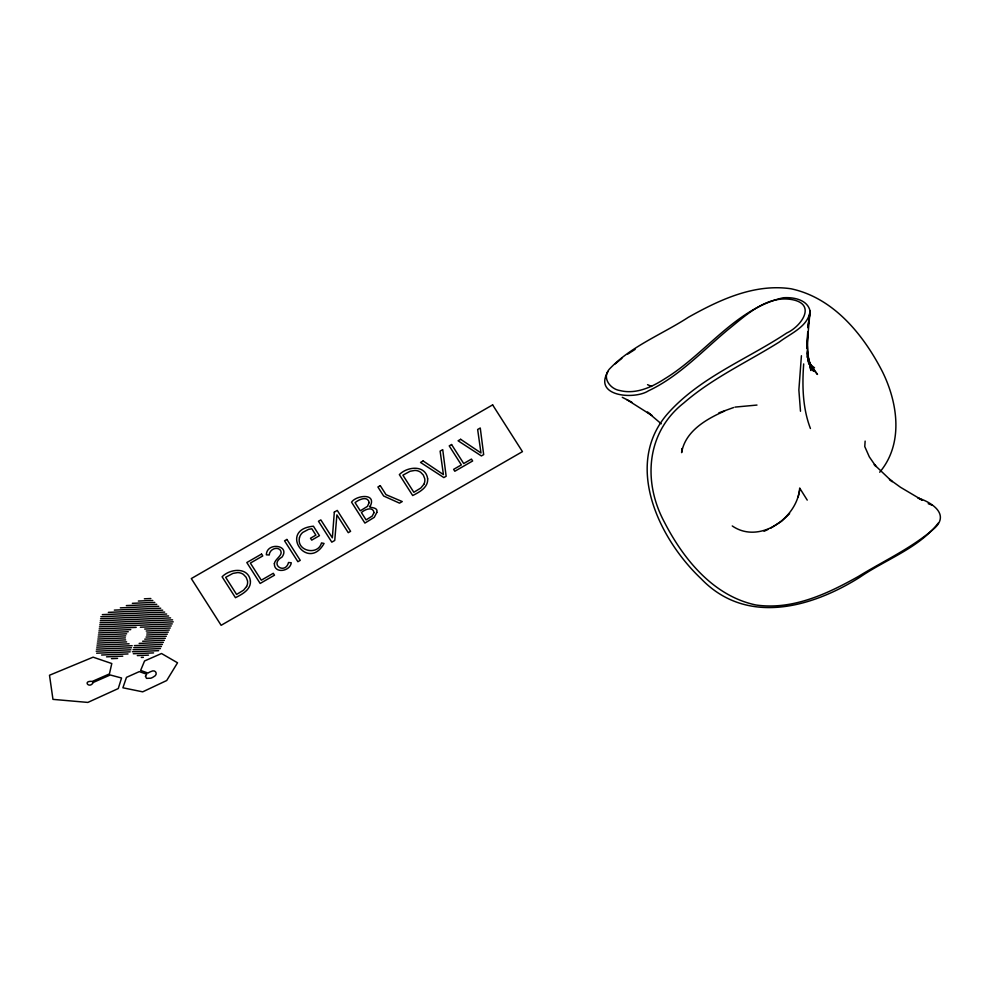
<?xml version="1.0" encoding="UTF-8"?>
<svg xmlns="http://www.w3.org/2000/svg" width="990" height="990" viewBox="0 0 990 990"><rect width="100%" height="100%" fill="white"/><g stroke="black" fill="none" stroke-linecap="round" stroke-linejoin="round"><path stroke-width="1.49" d="M803.682 363.936C802.11 385.605 802.568 407.991 810.426 428.509M681.912 448.544L681.64 452.64C685.154 431.182 706.34 419.079 724.569 411.06M865.136 441.095L864.765 446.552L869.319 456.86L875.964 466.488L874.244 464.57L892.2 481.672L889.49 479.321L900.529 487.29L922.408 500.259L917.965 497.982C932.679 502.611 950.672 515.097 933.162 529.39C910.701 548.609 883.427 561.045 858.404 576.452C827.343 593.876 792.433 610.31 755.865 604.977C713.32 595.992 683.434 559.164 664.451 522.25C642.696 481.957 646.185 432.457 683.756 403.004C712.478 378.007 747.376 362.093 779.39 341.971C790.478 333.469 808.162 326.675 810.092 311.083C807.555 299.524 793.299 297 783.238 297.767C735.075 308.793 705.536 354.049 664.736 378.799C651.63 387.263 635.79 394.552 619.901 390.543C610.248 389.107 601.697 377.871 609.258 369.245C631.1 346.092 662.1 334.385 688.372 317.283C719.421 299.859 754.343 283.425 790.911 288.758C833.456 297.743 863.342 334.571 882.325 371.485C897.819 402.633 903.821 443.706 879.702 472.23M801.417 355.744L798.868 389.973L800.489 411.258M809.597 315.464L807.84 327.727L810.092 311.083L806.751 348.059L807.753 331.848L807.456 356.103L807.357 353.207M798.15 496.992L800.093 488.54M607.922 371.683C592.985 396.619 634.528 399.861 648.363 390.877C678.793 376.559 701.997 351.413 727.44 330.128C745.916 315.377 766.804 294.748 792.619 299.71C816.998 304.673 800.786 326.712 786.79 332.986C747.215 359.271 700.957 376.819 668.498 412.719C622.76 463.543 658.56 538.523 701.143 578.754C746.225 625.779 811.045 607.86 859.518 577.455C885.456 559.499 918.596 548.349 938.322 523.029M789.612 513.624L781.605 521.235L770.468 528.326M615.038 363.998L621.881 358.343M627.796 354.049L635.122 349.396M764.082 531.271L767.918 529.501M718.864 412.855L733.615 407.534M734.988 407.1L756.979 405.058M144.354 598.802L150.839 598.529M138.352 601.054L152.806 600.472M132.351 603.318L154.786 602.415M126.349 605.583L156.767 604.346M120.334 607.848L158.746 606.288M114.333 610.112L160.726 608.219M108.331 612.365L162.707 610.162M102.329 614.629L164.674 612.092M100.832 616.708L166.654 614.035M100.559 618.738L168.634 615.978M100.287 620.767L170.614 617.909M100.002 622.797L172.594 619.851M99.73 624.826L173.238 621.844M99.458 626.856L172.26 623.898M99.186 628.885L136.187 627.375M140.32 627.215L171.27 625.952M98.913 630.915L130.742 629.615M144.713 629.046L170.28 628.019M98.641 632.944L128.242 631.744M146.223 631.014L169.302 630.073M98.369 634.974L126.633 633.823M146.805 633.006L168.312 632.127M98.097 637.003L125.705 635.877M146.681 635.023L167.335 634.182M97.824 639.033L125.383 637.907M146.025 637.065L166.345 636.248M97.552 641.062L125.643 639.911M144.75 639.144L165.367 638.303M97.28 643.092L126.621 641.891M142.671 641.248L164.377 640.357M97.008 645.121L129.096 643.809M139.157 643.401L163.387 642.423M96.723 647.138L132.165 645.703M134.405 645.616L162.41 644.478M96.451 649.168L131.509 647.745M133.724 647.658L161.419 646.532M96.178 651.197L130.853 649.799M133.044 649.7L160.442 648.586M96.661 653.202L130.197 651.841M132.363 651.754L158.66 650.678M101.599 655.021L128.007 653.945M133.291 653.734L153.561 652.905M106.524 656.84L122.772 656.172M137.301 655.59L148.475 655.133M111.449 658.659L117.55 658.412M141.323 657.434L143.377 657.36M928.212 503.687L932.209 505.197M647.559 384.677L651.63 386.471M732.266 525.95C759.268 544.673 797.544 518.067 799.685 488.082L807.234 500.111M622.289 397.312L631.843 402.212M626.757 399.601L651.89 415.478L647.497 412.1L661.246 423.807M808.818 363.652L814.51 367.773M813.57 369.802L817.493 374.443L808.149 360.966M809.461 363.726L813.582 371.262L807.184 356.573L810.674 366.102L807.667 355.744L810.897 370.52L807.308 351.153M807.37 352.527L808.743 363.701L807.32 346.166M93.332 682.407C89.434 689.486 82.121 680.415 92.305 681.405L109.42 673.918L111.796 663.535L93.109 657.174L49.5 675.242L52.965 699.373L87.85 702.417L118.268 688.557L121.56 678.001L110.237 674.982L93.332 682.407M369.183 502.561L367.451 506.36L360.298 510.828L355.076 502.648C358.578 499.678 367.637 495.346 369.183 502.561M250.421 581.006C251.039 589.743 241.981 594.359 235.447 597.688L222.106 576.786C229.94 568.582 248.54 566.651 250.421 581.006M427.655 478.851C428.274 487.587 419.228 492.203 412.682 495.532L399.354 474.631C407.175 466.426 425.774 464.496 427.655 478.851M274.366 563.619C274.044 574.064 290.28 571.428 291.258 562.778L288.523 562.493C285.343 574.856 268.896 564.597 281.989 557.098C290.726 544.97 266.669 541.765 266.347 554.808L269.231 554.994C269.305 550.093 275.839 546.344 279.836 549.537C284.563 554.821 275.034 558.546 274.366 563.619M145.481 676.306L146.508 678.348L150.765 678.212A10.643 9.764 -15.4 0 0 153.685 676.752C158.573 674.635 155.591 668.807 150.975 671.554A10.643 9.764 -15.4 0 0 148.005 673.089L140.642 670.416L144.552 660.974L161.506 653.511L177.532 662.793L166.704 680.526L142.696 691.837L122.896 687.79L126.473 677.358L139.305 671.616L146.718 674.202L145.481 676.306M334.323 512.115L332.355 537.842L320.822 519.899L318.471 521.247L331.798 542.161L334.744 540.466L336.897 514.874L348.257 532.669L350.596 531.321L337.268 510.419L334.323 512.115M299.45 537.78C296.356 551.183 318.05 555.947 321.49 542.928L324.064 543.461C307.692 572.69 277.707 529.464 313.422 526.222L319.448 535.664L311.714 540.132L310.501 538.238L315.897 535.132L311.838 528.784L308.583 529.328L302.754 532.422A10.643 9.764 -15.4 0 0 299.45 537.78M374.01 512.634L372.19 516.112L366.077 519.899L361.412 512.572C364.419 509.652 372.958 505.902 374.01 512.634M376.806 512.461L374.269 517.337L364.902 523.079L351.561 502.178C356.029 495.421 376.212 492.698 370.545 505.593C365.842 508.687 378.848 505.729 376.806 512.461M246.572 586.513L243.59 590.164L236.598 594.446L225.671 577.318L232.898 573.408L237.674 572.579A10.123 9.294 -15.4 0 1 243.453 574.46L246.114 577.244L247.488 580.771A10.11 9.281 -15.4 0 1 246.572 586.525M423.807 484.37L420.824 488.008L413.832 492.29L402.905 475.175L410.132 471.252L414.909 470.423A10.11 9.281 -15.4 0 1 420.7 472.304L423.349 475.101L424.722 478.615A10.11 9.281 -15.4 0 1 423.807 484.37M492.624 404.885L191.305 578.568L221.129 625.309L522.448 451.638L492.624 404.885M261.546 554.066L246.819 562.543L260.16 583.444L274.49 575.19L273.277 573.297L261.298 580.202L250.371 563.087L262.746 555.947L261.546 554.066M286.902 539.451L284.551 540.8L297.891 561.701L300.242 560.352L286.902 539.451M380.259 485.644L377.908 486.993L383.65 496.002L399.502 503.143L402.237 501.559L386.001 494.641L380.259 485.644M423.114 460.944L420.527 462.429L443.854 477.576L446.144 476.252L442.728 449.633L440.117 451.131L443.421 474.594L423.114 460.944M451.576 444.535L449.225 445.884L461.352 464.904L453.618 469.359L454.818 471.252L472.638 460.981L471.438 459.088L463.704 463.543L451.576 444.535M460.647 439.3L458.073 440.785L481.388 455.932L483.677 454.62L480.261 428.002L477.65 429.499L480.967 452.95L460.647 439.3"/></g></svg>
